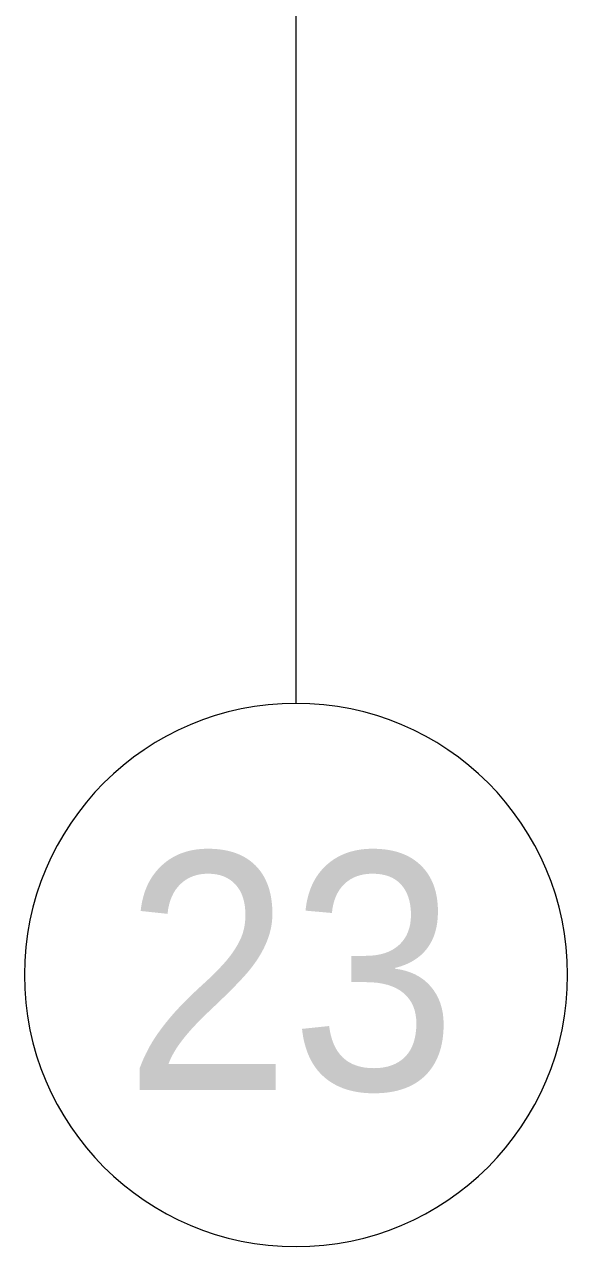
# Model space of a CAD drawing. Header units: millimetres. Extents: x 54725 to 263872, y -8553 to 29614.
# Drawn here: x 219422 to 223422, y -5906 to 3093 of the extents above; entities that cross this region are included whole.
import ezdxf

# ---------------------------------------------------------------- set-up
doc = ezdxf.new("R2010")
doc.units = ezdxf.units.MM
doc.layers.add('Оси', color=7, linetype='Continuous', lineweight=9)
doc.layers.add('Оси-1', color=7, linetype='Continuous', lineweight=20)
doc.styles.add('Arial_1', font='arial.ttf', dxfattribs={"width": 0.9, "height": 1750})

# ---------------------------------------------------------------- blocks, each defined once
blk = doc.blocks.new('Ось сетки - D8-29747960-Общий план 1 этажа с размещением фрагментов 1_10-1_12')
at = {"layer": 'Оси-1'}
for start, end in [(360, 180), (180, 360)]:
    blk.add_arc((0, 0), 4, start, end, dxfattribs=at)

msp = doc.modelspace()

# ---------------------------------------------------------------- linework, layer by layer
at = {"layer": 'Оси'}
msp.add_line((221421.6, -1906.3), (221421.6, 9979), dxfattribs=at)

# ---------------------------------------------------------------- block references
at = {"layer": 'Оси-1', "xscale": 499.9999999999995, "yscale": 499.9999999999995, "zscale": 499.9999999999995}
msp.add_blockref('Ось сетки - D8-29747960-Общий план 1 этажа с размещением фрагментов 1_10-1_12', (221421.6, -3906.3), dxfattribs=at)

# ---------------------------------------------------------------- texts
at = {"layer": 'Оси', "insert": (220158.5, -3003), "char_height": 1750, "width": 3030.379, "attachment_point": 1, "style": 'Arial_1'}
msp.add_mtext('23', dxfattribs=at)

doc.saveas('drawing.dxf')
